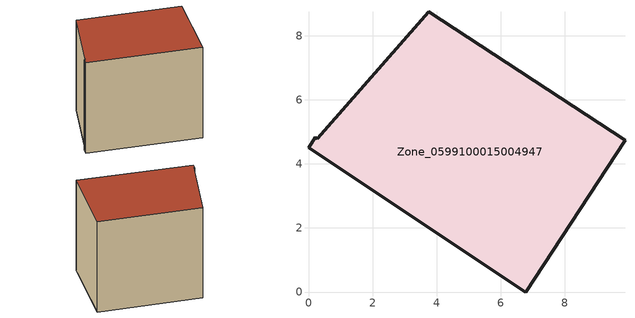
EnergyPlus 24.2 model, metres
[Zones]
Zone_0599100015004947
 floor ground (C_G): 0.28,4.79 3.75,8.75 9.89,4.73 6.78,0 0,4.51 0.21,4.83 z0.8
 wall outside (C_F): 0,4.51 6.78,0 9.89,4.73 3.75,8.75 0.28,4.79 0.21,4.83 0,4.51 z0.8:7.88
 roof outside (C_R): 3.75,8.75 0.28,4.79 0.21,4.83 0,4.51 6.78,0 9.89,4.73 z7.88
[BUILDING]
Pand.0599100015004947: North Axis=0; Terrain=City; Loads Convergence Tolerance Value=0.04; Temperature Convergence Tolerance Value=0.4; Solar Distribution=FullExterior; Maximum Number of Warmup Days=25; Minimum Number of Warmup Days=1
[Site:Location]
Rotterdam.The.Hague.AP_ZH_NLD Design_Conditions: Latitude=51.96; Longitude=4.45; Time Zone=1; Elevation=-4.5
[SITE:GROUNDTEMPERATURE:BUILDINGSURFACE]
18, 18, 18, 18, 18, 18, 18, 18, 18, 18, 18, 18
[MATERIAL] Thermal Absorptance=0.9; Solar Absorptance=0.7; Visible Absorptance=0.7
Name | Roughness | Thickness | Conductivity | Density | Specific Heat
G.TI.1965-1974 | MediumSmooth | 0.15 | 0.882353 | 540 | 1210
F.TI.1965-1974 | Rough | 0.3 | 0.697674 | 1920 | 840
R.TI.1965-1974 | MediumRough | 0.2 | 0.232558 | 1500 | 1000
[CONSTRUCTION]
C_G: G.TI.1965-1974
C_F: F.TI.1965-1974
C_R: R.TI.1965-1974
[ZONE]
Zone_0599100015004947: Type=1; Multiplier=1; Ceiling Height=Autocalculate; Volume=Autocalculate; Floor Area=autocalculate; Part of Total Floor Area=Yes
[ZONEINFILTRATION:DESIGNFLOWRATE]
Infil_Zone_0599100015004947: Zone or ZoneList or Space or SpaceList=Zone_0599100015004947; Schedule=AlwaysOn; Design Flow Rate Calculation Method=Flow/Area; Flow Rate per Floor Area=0.003; Constant Term Coefficient=1; Temperature Term Coefficient=0; Velocity Term Coefficient=0; Velocity Squared Term Coefficient=0
[HVACTEMPLATE:ZONE:IDEALLOADSAIRSYSTEM]
Zone_0599100015004947: Maximum Heating Supply Air Temperature=50; Minimum Cooling Supply Air Temperature=13; Maximum Heating Supply Air Humidity Ratio=0.0156; Minimum Cooling Supply Air Humidity Ratio=0.0077; Heating Limit=NoLimit; Cooling Limit=NoLimit; Dehumidification Control Type=ConstantSensibleHeatRatio; Cooling Sensible Heat Ratio=0.7; Dehumidification Setpoint=60; Humidification Control Type=None; Humidification Setpoint=30; Outdoor Air Method=None; Outdoor Air Flow Rate per Person=0.00944; Outdoor Air Flow Rate per Zone Floor Area=0; Outdoor Air Flow Rate per Zone=0; Demand Controlled Ventilation Type=None; Outdoor Air Economizer Type=NoEconomizer; Heat Recovery Type=None; Sensible Heat Recovery Effectiveness=0.7; Latent Heat Recovery Effectiveness=0.65
[ZONECONTROL:THERMOSTAT]
ThermostatControl_Zone_0599100015004947: Zone or ZoneList=Zone_0599100015004947; Control Type Schedule=DualSetpointControlType; Control 1=Thermostat_Zone_0599100015004947; Temperature Difference Between Cutout And Setpoint=0
[THERMOSTATSETPOINT:DUALSETPOINT]
Thermostat_Zone_0599100015004947: Heating Setpoint Temperature Schedule=HeatingSetpoint_Zone_0599100015004947; Cooling Setpoint Temperature Schedule=CoolingSetpoint_Zone_0599100015004947
[SCHEDULE:COMPACT]
HeatingSetpoint_Zone_0599100015004947: Through: 12/31, For: AllDays, Until: 24:00, 21
CoolingSetpoint_Zone_0599100015004947: Through: 12/31, For: AllDays, Until: 24:00, 24
DualSetpointControlType: Through: 12/31, For: AllDays, Until: 24:00, 4
AlwaysOn: Through: 12/31, For: AllDays, Until: 24:00, 1
